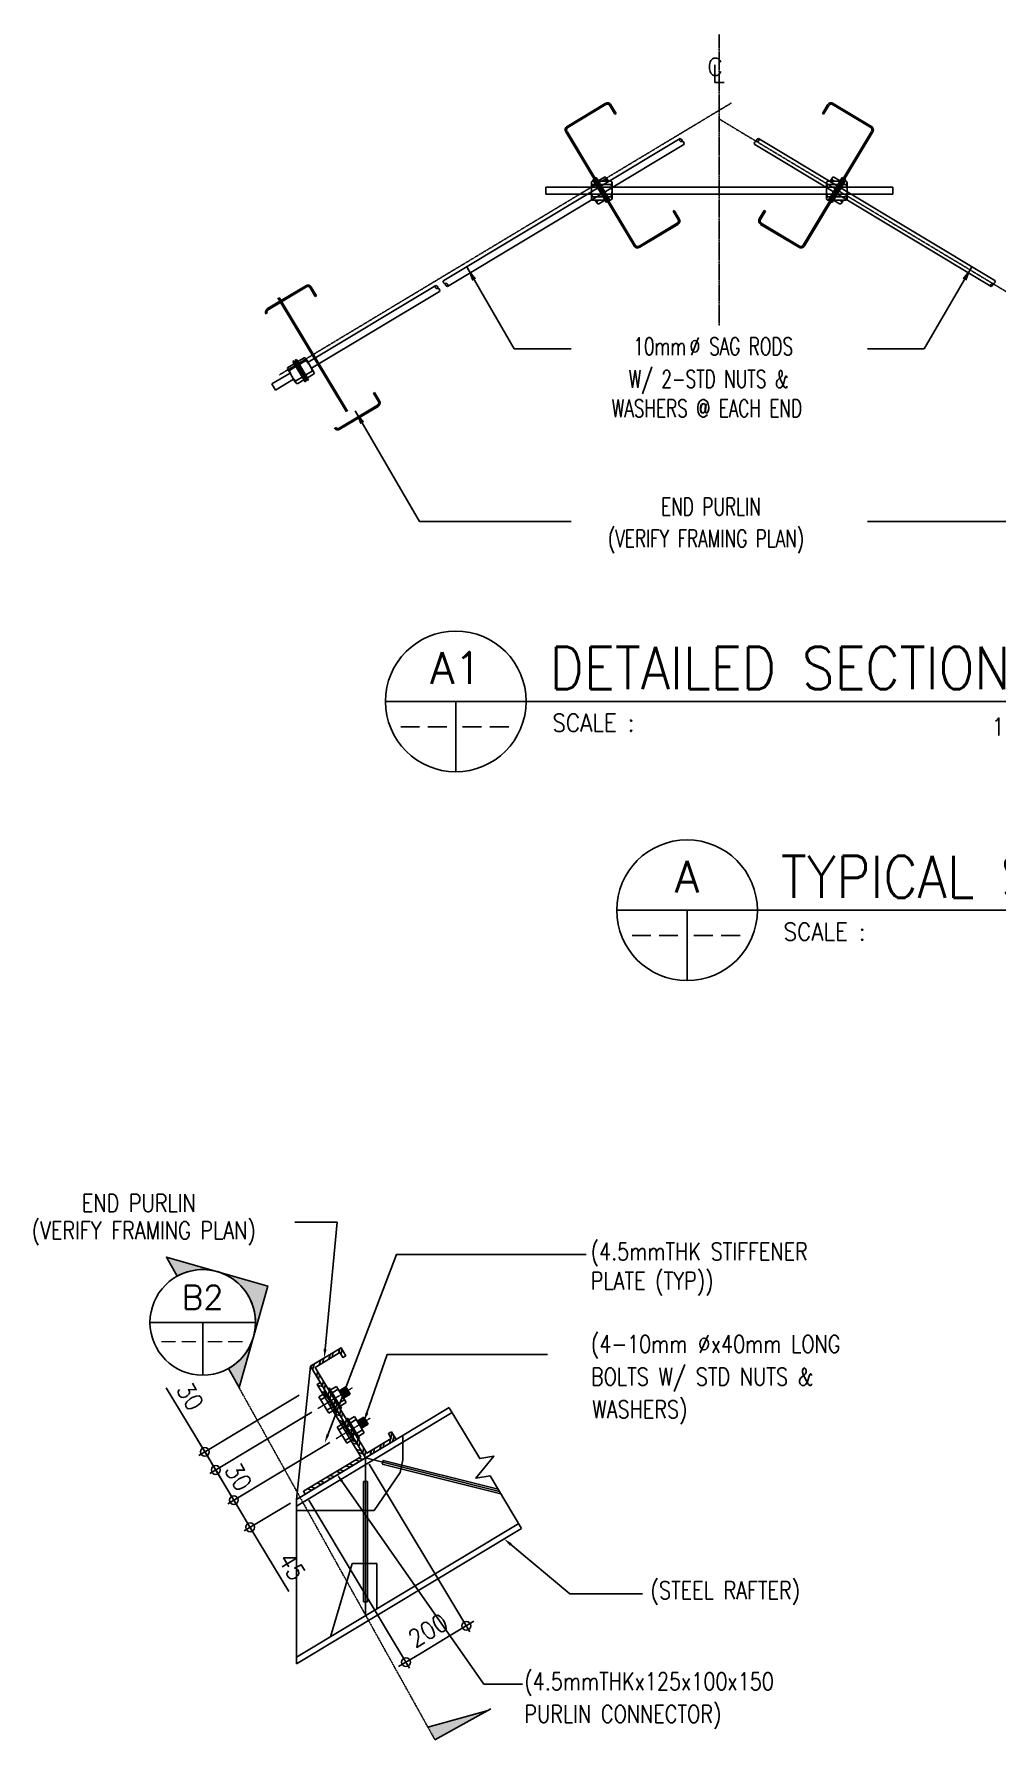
# Model space of a CAD drawing. Header units: millimetres. Extents: x -1 to 5622, y 0 to 9442.
# Drawn here: x -1 to 2737, y 4596 to 9442 of the extents above; entities that cross this region are included whole.
import ezdxf
from ezdxf.enums import TextEntityAlignment as Align

# ---------------------------------------------------------------- set-up
doc = ezdxf.new("R2010")
doc.units = ezdxf.units.MM
for name, pattern in [('CENTER2', [1.125, 0.75, -0.125, 0.125, -0.125]), ('HIDDEN', [0.375, 0.25, -0.125]), ('PHANTOM', [2.5, 1.25, -0.25, 0.25, -0.25, 0.25, -0.25])]:
    doc.linetypes.add(name, pattern=pattern)
for name, color, linetype in [('8G', 8, 'Continuous'), ('HATCH', 1, 'Continuous'), ('S-ANNO-DIMS', 1, 'Continuous'), ('S-ANNO-TEXT', 3, 'Continuous'), ('S-BOLT', 2, 'Continuous'), ('S-CNTR', 8, 'CENTER2'), ('S-MCUT', 1, 'Continuous'), ('S-PLTE', 3, 'Continuous'), ('S-PRLN-PATT', 8, 'Continuous'), ('S-PRLN-SECT', 5, 'Continuous'), ('S-SGRD', 2, 'Continuous'), ('S-TRUS', 5, 'Continuous'), ('TEXT', 3, 'Continuous'), ('TG', 3, 'Continuous'), ('TITLE', 7, 'Continuous')]:
    doc.layers.add(name, color=color, linetype=linetype)
doc.styles.add('2T-10', font='romans.shx', dxfattribs={"width": 0.8, "height": 25})
doc.styles.add('ROMANS', font='romans.shx', dxfattribs={"width": 0.9})
doc.styles.add('SIMPLEX', font='SIMPLEX.SHX', dxfattribs={"width": 0.7})
doc.styles.get("Standard").update_dxf_attribs({"font": 'arial.ttf'})
doc.dimstyles.new('Copy of LD', dxfattribs={"dimtxt": 0.25, "dimasz": 0.4, "dimexe": 0.15, "dimexo": 0, "dimgap": 0.1, "dimtad": 0, "dimdec": 4, "dimzin": 0, "dimdsep": 46, "dimtxsty": 'Standard', "dimblk": 'DOTSMALL', "dimblk1": 'DOT', "dimblk2": 'DOTSMALL', "dimcen": 0.1, "dimclrd": 2, "dimclre": 2, "dimclrt": 2, "dimadec": 0, "dimazin": 0, "dimtfac": 1, "dimtdec": 4, "dimtmove": 2, "dimatfit": 3, "dimldrblk": 'DOTSMALL', "dimfxl": 1, "dimtolj": 1, "dimtzin": 0, "dimarcsym": 0})
doc.dimstyles.new('DIM20', dxfattribs={"dimscale": 20, "dimtxt": 2.5, "dimasz": 2.5, "dimexe": 1, "dimexo": 1, "dimgap": 1, "dimtad": 1, "dimdec": 0, "dimzin": 0, "dimdsep": 46, "dimtxsty": 'ROMANS', "dimblk": 'DIM1', "dimcen": 1, "dimclrd": 8, "dimclre": 8, "dimclrt": 3, "dimadec": 0, "dimazin": 0, "dimtfac": 1, "dimtdec": 0, "dimtofl": 0, "dimtmove": 0, "dimatfit": 3, "dimfxl": 1, "dimtolj": 1, "dimtzin": 0, "dimarcsym": 0})
doc.dimstyles.new('LD', dxfattribs={"dimtxt": 0.25, "dimasz": 0.4, "dimexe": 0.15, "dimexo": 0, "dimgap": 0.1, "dimtad": 0, "dimdec": 4, "dimzin": 0, "dimdsep": 46, "dimtxsty": 'Standard', "dimcen": 0.1, "dimclrd": 2, "dimclre": 2, "dimclrt": 2, "dimadec": 0, "dimazin": 0, "dimtfac": 1, "dimtdec": 4, "dimtmove": 2, "dimatfit": 3, "dimfxl": 1, "dimtolj": 1, "dimtzin": 0, "dimarcsym": 0})

# ---------------------------------------------------------------- blocks, each defined once
blk = doc.blocks.new('S-CIRCUT')
blk.add_lwpolyline([(1.26, 0, 0.784008), (0, 0, -0.771658), (-1.25, 0)], format="xyb")
blk = doc.blocks.new('_Dot')
at = {"color": 0, "linetype": 'ByBlock', "lineweight": -2}
blk.add_line((-0.5, 0), (-1, 0), dxfattribs=at)
at = {"color": 0, "linetype": 'ByBlock', "const_width": 0.5}
blk.add_lwpolyline([(-0.25, 0, 1), (0.25, 0, 1)], format="xyb", close=True, dxfattribs=at)
blk = doc.blocks.new('_DotSmall')
at = {"color": 0, "linetype": 'ByBlock', "const_width": 0.5}
blk.add_lwpolyline([(-0.0625, 0, 1), (0.0625, 0, 1)], format="xyb", close=True, dxfattribs=at)
blk = doc.blocks.new('DIM1')
at = {"color": 0}
blk.add_line((-1, 0), (0.5, 0), dxfattribs=at)
at = {"color": 3}
blk.add_circle((0, 0), 0.25, dxfattribs=at)
blk = doc.blocks.new('*D33')
at = {"layer": 'DEFPOINTS', "color": 0, "transparency": 16777216}
for p in [(806.1, 5537), (857.6, 5451.3), (567.3, 5276.8)]:
    blk.add_point(p, dxfattribs=at)
at = {"layer": 'S-ANNO-DIMS', "color": 8, "lineweight": -2, "transparency": 16777216}
for p, q in [((789, 5526.7), (498.7, 5352.3)), ((490.1, 5405.4), (464.3, 5448.3)), ((840.5, 5441), (550.2, 5266.5)), ((593.1, 5234), (618.8, 5191.1))]:
    blk.add_line(p, q, dxfattribs=at)
at = {"layer": 'S-ANNO-DIMS', "color": 8, "lineweight": -2, "transparency": 16777216, "xscale": 50, "yscale": 50, "zscale": 50}
for p, rotation in [((515.8, 5362.6), 301.0000000001846), ((567.3, 5276.8), 121.0000000001846)]:
    blk.add_blockref('DIM1', p, dxfattribs=dict(at, rotation=rotation))
at = {"layer": 'S-ANNO-DIMS', "color": 3, "transparency": 16777216, "insert": (580.2, 5342.9), "char_height": 50, "attachment_point": 5, "rotation": 301, "style": 'ROMANS'}
blk.add_mtext('\\A1;30', dxfattribs=at)
blk = doc.blocks.new('*D44')
at = {"layer": 'DEFPOINTS', "color": 0, "transparency": 16777216}
for p in [(941.7, 5396.8), (770.3, 5293.8), (1228.4, 4919.7)]:
    blk.add_point(p, dxfattribs=at)
at = {"layer": 'S-ANNO-DIMS', "color": 8, "lineweight": -2, "transparency": 16777216}
for p, q in [((952, 5379.6), (1238.7, 4902.5)), ((780.6, 5276.6), (1067.2, 4799.5)), ((1099.8, 4842.4), (1185.5, 4893.9))]:
    blk.add_line(p, q, dxfattribs=at)
at = {"layer": 'S-ANNO-DIMS', "color": 8, "lineweight": -2, "transparency": 16777216, "xscale": 50, "yscale": 50, "zscale": 50}
for p, rotation in [((1228.4, 4919.7), 30.99999999892233), ((1056.9, 4816.7), 210.9999999989224)]:
    blk.add_blockref('DIM1', p, dxfattribs=dict(at, rotation=rotation))
at = {"layer": 'S-ANNO-DIMS', "color": 3, "transparency": 16777216, "insert": (1119.5, 4906.7), "char_height": 50, "attachment_point": 5, "rotation": 31, "style": 'ROMANS'}
blk.add_mtext('\\A1;200', dxfattribs=at)
blk = doc.blocks.new('S-STLCUT')
at = {"layer": 'S-MCUT'}
blk.add_lwpolyline([(0, 1), (0, 0.578), (0.095, 0.542), (-0.095, 0.472), (0, 0.436), (0, 0)], dxfattribs=at)
blk = doc.blocks.new('*D45')
at = {"layer": 'DEFPOINTS', "color": 0, "transparency": 16777216}
for p in [(770.1, 5585.3), (806.1, 5537), (484.9, 5414)]:
    blk.add_point(p, dxfattribs=at)
at = {"layer": 'S-ANNO-DIMS', "color": 8, "lineweight": -2, "transparency": 16777216}
for p, q in [((459.2, 5456.9), (375.3, 5596.4)), ((752.9, 5575), (467.8, 5403.7)), ((789, 5526.7), (498.7, 5352.3)), ((541.6, 5319.7), (567.3, 5276.8))]:
    blk.add_line(p, q, dxfattribs=at)
at = {"layer": 'S-ANNO-DIMS', "color": 8, "lineweight": -2, "transparency": 16777216, "xscale": 50, "yscale": 50, "zscale": 50}
for p, rotation in [((484.9, 5414), 301.0000000001846), ((515.8, 5362.6), 121.0000000001846)]:
    blk.add_blockref('DIM1', p, dxfattribs=dict(at, rotation=rotation))
at = {"layer": 'S-ANNO-DIMS', "color": 3, "transparency": 16777216, "insert": (442.9, 5571.3), "char_height": 50, "attachment_point": 5, "rotation": 301, "style": 'ROMANS'}
blk.add_mtext('\\A1;30', dxfattribs=at)
blk = doc.blocks.new('*D46')
at = {"layer": 'DEFPOINTS', "color": 0, "transparency": 16777216}
for p in [(857.6, 5451.3), (567.3, 5276.8), (745.1, 5278.7)]:
    blk.add_point(p, dxfattribs=at)
at = {"layer": 'S-ANNO-DIMS', "color": 8, "lineweight": -2, "transparency": 16777216}
for p, q in [((840.5, 5441), (550.2, 5266.5)), ((541.6, 5319.7), (515.8, 5362.6)), ((728, 5268.4), (596.6, 5189.4)), ((639.4, 5156.8), (723.3, 5017.2))]:
    blk.add_line(p, q, dxfattribs=at)
at = {"layer": 'S-ANNO-DIMS', "color": 8, "lineweight": -2, "transparency": 16777216, "xscale": 50, "yscale": 50, "zscale": 50}
for p, rotation in [((567.3, 5276.8), 301.0000000001846), ((613.7, 5199.7), 121.0000000001846)]:
    blk.add_blockref('DIM1', p, dxfattribs=dict(at, rotation=rotation))
at = {"layer": 'S-ANNO-DIMS', "color": 3, "transparency": 16777216, "insert": (732.8, 5088.8), "char_height": 50, "attachment_point": 5, "rotation": 301, "style": 'ROMANS'}
blk.add_mtext('\\A1;45', dxfattribs=at)
blk = doc.blocks.new('CIR')
at = {"layer": 'TITLE', "color": 2}
for p, q in [((0, 0), (20, 0)), ((10, 0), (10, -10))]:
    blk.add_line(p, q, dxfattribs=at)
blk.add_circle((10, 0), 10, dxfattribs=at)
at = {"layer": 'TITLE', "color": 5, "style": 'ROMANS'}
blk.add_attdef('A', text='', height=4.5, dxfattribs=at).set_placement((10, 4.75), align=Align.MIDDLE)
at = {"layer": 'TITLE', "color": 2, "style": 'ROMANS'}
for width, p, p2 in [(1.138397, (1.58, -4.68), (9.3, -4.68)), (1.147089, (10.36, -4.68), (18.14, -4.68))]:
    blk.add_attdef('S-1', text='', height=2.5, dxfattribs=dict(at, width=width)).set_placement(p, p2, align=Align.FIT)

msp = doc.modelspace()

# ---------------------------------------------------------------- hatches: boundary and pattern name
at = {"layer": 'S-PRLN-PATT'}
h = msp.add_hatch(dxfattribs=at)
h.set_pattern_fill('ANSI32', color=256, scale=60, angle=31, style=0)
h.set_pattern_definition([(76, (110941.088, 45309.635), (-21.831654, 5.4432427), []), (76, (110950.18, 45315.098), (-21.831654, 5.4432427), [])])
h.paths.add_polyline_path([(1015.4, 5471.4), (1028.8, 5449.1), (941.7, 5396.8), (785.1, 5657.4), (872.2, 5709.7), (885.6, 5687.4), (877, 5682.3), (868.8, 5696), (798.8, 5653.9), (945.1, 5410.5), (1015.1, 5452.5), (1006.8, 5466.2)])
h = msp.add_hatch(dxfattribs=at)
h.set_pattern_fill('ANSI32', color=256, scale=60, angle=90, style=0)
h.set_pattern_definition([(166, (735.114, 5272.66), (-5.4432, -21.8317), []), (166, (729.652, 5281.751), (-5.4432, -21.8317), [])])
h.paths.add_polyline_path([(812.9, 5611.1), (804.4, 5605.9), (928, 5400.2), (765.1, 5302.3), (770.3, 5293.8), (941.7, 5396.8)])
at = {"layer": 'TITLE'}
h = msp.add_hatch(color=2, dxfattribs=at)
h.paths.add_polyline_path([(664.2, 5885.2), (519.9, 5926.3, -0.414214), (623.1, 5740.9)])
h.paths.add_polyline_path([(519.9, 5926.3), (375.7, 5967.4), (405.9, 5913.1, -0.198912)])
h.paths.add_polyline_path([(623.1, 5740.9, -0.198912), (551.8, 5651), (582, 5596.7)])

# ---------------------------------------------------------------- linework, layer by layer
at = {"layer": '8G', "extrusion": (0, 0, -1)}
for points in [[(-1230.6, 8779.3), (-1364.8, 8548.5)], [(-834.5, 5462.5), (-1029.7, 5975), (-1569.6, 5975)], [(-945.9, 5524.6), (-1003.4, 5691), (-1459.5, 5691)]]:
    msp.add_lwpolyline(points, dxfattribs=at)
at = {"layer": '8G'}
for points in [[(2664.8, 8779.3), (2530.6, 8548.5)], [(826.8, 5705.9), (861.1, 6066.5), (741.2, 6066.5)], [(874.5, 5330.6), (1278.3, 4753.8), (1388.5, 4753.8)], [(1354.9, 5150.9), (1523.1, 5010.7), (1729.7, 5010.7)]]:
    msp.add_lwpolyline(points, dxfattribs=at)
at = {"layer": '8G', "extrusion": (0, 0, -1)}
for points in [[(-1256.4, 8748), (-1230.6, 8779.3), (-1244.9, 8741.3)], [(-938.2, 8341.1), (-912.3, 8372.3), (-926.7, 8334.4)], [(-942, 5526), (-937.3, 5501.1), (-949.8, 5523.2)], [(-830.6, 5464), (-825.6, 5439.2), (-838.4, 5461.1)]]:
    msp.add_solid(points, dxfattribs=at)
at = {"layer": '8G'}
for points in [[(2639.3, 8748.7), (2665.2, 8780), (2650.9, 8742)], [(831, 5705.5), (824.5, 5681), (822.7, 5706.3)], [(871, 5328.2), (860.1, 5351), (877.9, 5332.9)], [(1352.3, 5147.7), (1335.7, 5166.9), (1357.6, 5154.1)]]:
    msp.add_solid(points, dxfattribs=at)
at = {"layer": 'HATCH', "color": 8}
for centre in [(1521.1, 9170.4), (669.1, 8652.4)]:
    msp.add_ellipse(centre, major_axis=(-6.35, 4.7), ratio=0.982892, start_param=-0.399006, end_param=1.183998, dxfattribs=at)
at = {"layer": 'HATCH', "color": 8, "extrusion": (0, 0, -1)}
msp.add_ellipse((2374.3, 9170.4), major_axis=(6.35, 4.7), ratio=0.982892, start_param=-0.399006, end_param=1.183998, dxfattribs=at)
at = {"layer": 'S-BOLT', "color": 8, "linetype": 'CENTER2', "ltscale": 0.05}
for p, q in [((903.8, 5595.7), (806.1, 5537)), ((955.3, 5510), (857.6, 5451.3))]:
    msp.add_line(p, q, dxfattribs=at)
at = {"layer": 'S-BOLT', "color": 1}
for p, q in [((826.6, 5580.6), (809.4, 5570.3)), ((823.1, 5586.3), (826.6, 5588.4)), ((823.1, 5586.3), (857.7, 5528.8)), ((826.6, 5588.4), (861.1, 5530.9)), ((838.6, 5595.6), (835.1, 5593.5)), ((835.1, 5593.5), (869.7, 5536)), ((838.6, 5595.6), (873.1, 5538.1)), ((842, 5589.9), (859.1, 5600.2)), ((864.1, 5592), (846.9, 5581.7)), ((859.1, 5600.2), (886.8, 5554.1)), ((866.8, 5587.4), (885.6, 5598.8)), ((879.2, 5566.9), (898, 5578.2)), ((885.6, 5598.8), (898, 5578.2)), ((809.4, 5570.3), (837.1, 5524.3)), ((814.3, 5562.1), (831.5, 5572.4)), ((832.2, 5532.4), (849.3, 5542.7)), ((854.2, 5534.6), (837.1, 5524.3)), ((857.7, 5528.8), (861.1, 5530.9)), ((881.9, 5562.3), (864.7, 5552)), ((869.7, 5543.8), (886.8, 5554.1)), ((873.1, 5538.1), (869.7, 5536)), ((878.1, 5494.9), (860.9, 5484.6)), ((860.9, 5484.6), (888.6, 5438.5)), ((865.8, 5476.4), (883, 5486.7)), ((874.6, 5500.6), (878.1, 5502.7)), ((874.6, 5500.6), (909.2, 5443.1)), ((878.1, 5502.7), (912.6, 5445.2)), ((890.1, 5509.9), (886.6, 5507.8)), ((886.6, 5507.8), (921.2, 5450.3)), ((890.1, 5509.9), (924.6, 5452.4)), ((893.5, 5504.2), (910.6, 5514.5)), ((915.6, 5506.3), (898.4, 5496)), ((910.6, 5514.5), (938.3, 5468.4)), ((918.3, 5501.7), (937.2, 5513.1)), ((930.7, 5481.2), (949.5, 5492.5)), ((937.2, 5513.1), (949.5, 5492.5)), ((883.7, 5446.7), (900.8, 5457)), ((905.7, 5448.8), (888.6, 5438.5)), ((909.2, 5443.1), (912.6, 5445.2)), ((933.4, 5476.6), (916.3, 5466.3)), ((921.2, 5458.1), (938.3, 5468.4)), ((924.6, 5452.4), (921.2, 5450.3)), ((941.7, 5396.8), (1322.8, 5301.3)), ((941.7, 5396.8), (941.7, 4948.8))]:
    msp.add_line(p, q, dxfattribs=at)
at = {"layer": 'S-BOLT', "color": 1, "linetype": 'HIDDEN', "ltscale": 0.01}
for p, q in [((837.6, 5569.9), (846.2, 5575.1)), ((850, 5549.4), (858.6, 5554.5)), ((889.2, 5484.2), (897.7, 5489.4)), ((901.5, 5463.6), (910.1, 5468.8))]:
    msp.add_line(p, q, dxfattribs=at)
at = {"layer": 'S-BOLT', "color": 8}
for p, q in [((870, 5589.4), (880.4, 5567.6)), ((873.9, 5591.7), (884.2, 5569.9)), ((877.6, 5593.9), (888, 5572.2)), ((881.3, 5596.2), (891.7, 5574.4)), ((885.1, 5598.4), (895.5, 5576.7)), ((921.5, 5503.6), (931.9, 5481.9)), ((925.4, 5506), (935.7, 5484.2)), ((929.1, 5508.2), (939.5, 5486.5)), ((932.8, 5510.5), (943.2, 5488.7)), ((936.6, 5512.7), (947, 5490.9))]:
    msp.add_line(p, q, dxfattribs=at)
at = {"layer": 'S-CNTR', "ltscale": 0.5}
msp.add_line((1947.7, 8613.7), (1947.7, 9442.5), dxfattribs=at)
at = {"layer": 'S-MCUT'}
for points in [[(1836.2, 9145.8, 0.780969), (1841.4, 9137.2, -0.771658), (1846.6, 9128.6)], [(2059.1, 9145.8, -0.780969), (2053.9, 9137.2, 0.771658), (2048.8, 9128.6)]]:
    msp.add_lwpolyline(points, format="xyb", dxfattribs=at)
for centre, radius, start, end in [((1834.8, 9138.8), 7.12, 347.4328, 78.1312), ((1834.8, 9138.8), 7.12, 347.4328, 78.1312), ((2060.6, 9138.8), 7.12, 101.8688, 192.5672), ((2060.6, 9138.8), 7.12, 101.8688, 192.5672), ((1140.1, 8721.2), 7.08, 347.2712, 78.3065), ((1177.2, 8732.3), 7.74, 170.7826, 251.2174), ((2718.1, 8732.3), 7.74, 288.7826, 9.2174)]:
    msp.add_arc(centre, radius, start, end, dxfattribs=at)
at = {"layer": 'S-PLTE', "color": 4}
msp.add_lwpolyline([(941.7, 5396.8), (770.3, 5293.8), (765.1, 5302.3), (928, 5400.2), (804.4, 5605.9), (812.9, 5611.1)], dxfattribs=at)
at = {"layer": 'S-PRLN-SECT', "color": 4}
for p, q in [((1623.6, 9245.6), (1515.1, 9180.4)), ((1517, 9177.2), (1625.5, 9242.4)), ((1636.3, 9239.7), (1650.9, 9215.3)), ((1654.1, 9217.3), (1639.5, 9241.6)), ((1650.9, 9215.3), (1654.1, 9217.3)), ((2241.2, 9217.3), (2255.8, 9241.6)), ((2244.5, 9215.3), (2241.2, 9217.3)), ((2259.1, 9239.7), (2244.5, 9215.3)), ((2378.4, 9177.2), (2269.9, 9242.4)), ((2271.8, 9245.6), (2380.3, 9180.4)), ((1511.1, 9164.5), (1705.6, 8840.6)), ((1708.8, 8842.6), (1514.9, 9165.5)), ((2186.5, 8842.6), (2380.5, 9165.5)), ((2384.2, 9164.5), (2189.8, 8840.6)), ((1816.5, 8939.7), (1819.7, 8941.6)), ((1830.7, 8916), (1816.5, 8939.7)), ((1819.7, 8941.6), (1833.9, 8917.9)), ((2075.7, 8941.6), (2061.4, 8917.9)), ((2064.6, 8916), (2078.9, 8939.7)), ((2078.9, 8939.7), (2075.7, 8941.6)), ((1719.5, 8840), (1828, 8905.2)), ((1830, 8902), (1721.5, 8836.8)), ((2065.4, 8902), (2173.9, 8836.8)), ((2175.8, 8840), (2067.3, 8905.2)), ((771.6, 8727.5), (663.1, 8662.4)), ((665.1, 8659.1), (773.5, 8724.3)), ((692.7, 8692.8), (887.2, 8369)), ((890.4, 8370.9), (696.4, 8693.9)), ((784.4, 8721.6), (799, 8697.3)), ((802.2, 8699.2), (787.6, 8723.5)), ((799, 8697.3), (802.2, 8699.2)), ((867.1, 8322.9), (975.6, 8388)), ((964.1, 8422.5), (967.3, 8424.5)), ((978.3, 8398.8), (964.1, 8422.5)), ((967.3, 8424.5), (981.5, 8400.8)), ((977.6, 8384.8), (869.1, 8319.6))]:
    msp.add_line(p, q, dxfattribs=at)
at = {"layer": 'S-PRLN-SECT'}
for p, q in [((1610.7, 8998.6), (1613.9, 9000.7)), ((1613.9, 9000.6), (1610.7, 8998.7)), ((2284.6, 8998.6), (2281.5, 9000.7)), ((2281.5, 9000.6), (2284.7, 8998.7))]:
    msp.add_line(p, q, dxfattribs=at)
msp.add_lwpolyline([(1015.4, 5471.4), (1028.8, 5449.1), (941.7, 5396.8), (785.1, 5657.4), (872.2, 5709.7), (885.6, 5687.4), (877, 5682.3), (868.8, 5696), (798.8, 5653.9), (945.1, 5410.5), (1015.1, 5452.5), (1006.8, 5466.2)], close=True, dxfattribs=at)
at = {"layer": 'S-PRLN-SECT', "color": 4}
for centre, major_axis, ratio, start_param, end_param in [((1629.6, 9235.6), (-11.3, 2.8), 0.999989, 3.926491, 5.498489), ((1629.6, 9235.6), (-7.65, 1.91), 0.999982, 3.927062, 5.49784), ((1521.1, 9170.4), (-9.35, 6.92), 0.995022, -0.395207, 1.180333), ((2071.4, 8912), (11.3, 2.8), 0.999995, 2.355979, 3.926781), ((2071.4, 8912), (-1.91, 7.65), 0.999987, 0.78548, 2.356263), ((2179.9, 8846.8), (-2.8, 11.3), 0.999993, 2.356362, 3.927165), ((2179.9, 8846.8), (-1.91, 7.65), 0.999992, 2.356338, 3.927142), ((777.6, 8717.6), (-11.3, 2.8), 0.999989, 3.926491, 5.498489), ((777.6, 8717.6), (-7.65, 1.91), 0.999982, 3.927062, 5.49784), ((669.1, 8652.4), (-9.35, 6.92), 0.995022, -0.395207, 1.180333)]:
    msp.add_ellipse(centre, major_axis=major_axis, ratio=ratio, start_param=start_param, end_param=end_param, dxfattribs=at)
at = {"layer": 'S-PRLN-SECT', "color": 4, "extrusion": (0, 0, -1)}
for centre, major_axis, ratio, start_param, end_param in [((2265.8, 9235.6), (11.3, 2.8), 0.999989, 3.926491, 5.498489), ((2265.8, 9235.6), (7.65, 1.91), 0.999982, 3.927062, 5.49784), ((2374.3, 9170.4), (9.35, 6.92), 0.995022, -0.395207, 1.180333), ((1824, 8912), (1.91, 7.65), 0.999987, 0.78548, 2.356263), ((1824, 8912), (-11.3, 2.8), 0.999995, 2.355979, 3.926781), ((1715.5, 8846.8), (2.8, 11.3), 0.999993, 2.356362, 3.927165), ((1715.5, 8846.8), (1.91, 7.65), 0.999992, 2.356338, 3.927142), ((971.6, 8394.8), (1.91, 7.65), 0.999987, 0.78548, 2.356263), ((971.6, 8394.8), (-11.3, 2.8), 0.999995, 2.355979, 3.926781), ((863.1, 8329.6), (2.8, 11.3), 0.999993, 2.356362, 3.927165), ((863.1, 8329.6), (1.91, 7.65), 0.999992, 2.356338, 3.927142)]:
    msp.add_ellipse(centre, major_axis=major_axis, ratio=ratio, start_param=start_param, end_param=end_param, dxfattribs=at)
at = {"layer": 'S-SGRD', "color": 8, "linetype": 'CENTER2', "ltscale": 0.05}
for p, q in [((697.4, 8474.7), (1981.7, 9246.5)), ((3232, 8429.4), (1947.7, 9201.1))]:
    msp.add_line(p, q, dxfattribs=at)
at = {"layer": 'S-SGRD'}
for p, q in [((1836.2, 9145.8), (1164.4, 8742.1)), ((1846.6, 9128.6), (1174.7, 8725)), ((2048.8, 9128.6), (2720.6, 8725)), ((2059.1, 9145.8), (2730.9, 8742.1)), ((1584.1, 9019.6), (1584.1, 9014.8)), ((1590.6, 9024.4), (1587.1, 9024.4)), ((1587.9, 9028.8), (1591.3, 9030.9)), ((1587.9, 9028.8), (1626.6, 8964.4)), ((1591.3, 9030.9), (1630, 8966.5)), ((1598, 9034.9), (1594.6, 9032.8)), ((1596.6, 9029.4), (1631.2, 8971.9)), ((1598, 9034.9), (1636.7, 8970.5)), ((1603.5, 9025.7), (1621.5, 9036.5)), ((1604.3, 9024.4), (1639.8, 9024.4)), ((1626.4, 9028.3), (1619.8, 9024.4)), ((1626.5, 9034), (1629, 9029.9)), ((1629, 9029.9), (1632.3, 9024.4)), ((1642.8, 9019.6), (1642.8, 9014.8)), ((2252.6, 9019.6), (2252.6, 9014.8)), ((2291.1, 9024.4), (2255.6, 9024.4)), ((2297.4, 9034.9), (2258.7, 8970.5)), ((2266.4, 9029.9), (2263.1, 9024.4)), ((2298.7, 9029.4), (2264.2, 8971.9)), ((2304, 9030.9), (2265.3, 8966.5)), ((2268.8, 9034), (2266.4, 9029.9)), ((2307.5, 9028.8), (2268.8, 8964.4)), ((2269, 9028.3), (2275.6, 9024.4)), ((2291.9, 9025.7), (2273.9, 9036.5)), ((2297.4, 9034.9), (2300.8, 9032.8)), ((2307.5, 9028.8), (2304, 9030.9)), ((2304.8, 9024.4), (2308.3, 9024.4)), ((2311.3, 9019.6), (2311.3, 9014.8)), ((1584.1, 9008), (1454.1, 9008)), ((1454.1, 9008), (1454.1, 8988)), ((2376.3, 8988), (1454.1, 8988)), ((1541.4, 9008), (2441.3, 9008)), ((1584.1, 9009.6), (1581.4, 9008)), ((1584.1, 9014.8), (1584.1, 8980.2)), ((1584.1, 8980.2), (1584.1, 8975.3)), ((1587.1, 9014.8), (1596.3, 9014.8)), ((1587.1, 8980.2), (1617.1, 8980.2)), ((1622.9, 8970.7), (1587.5, 8970.7)), ((1594.9, 8970.7), (1597.5, 8966.2)), ((1600.1, 8967.8), (1604.9, 8970.7)), ((1623, 8970.4), (1605.4, 8959.8)), ((1639.8, 9014.8), (1610, 9014.8)), ((1639.8, 8980.2), (1630.8, 8980.2)), ((1636.7, 8970.5), (1633.2, 8968.4)), ((1636.6, 8970.7), (1639.3, 8970.7)), ((1642.8, 9014.8), (1642.8, 8980.2)), ((1642.8, 8986.6), (1645.1, 8988)), ((1642.8, 8980.2), (1642.8, 8975.3)), ((2252.6, 8986.6), (2250.3, 8988)), ((2252.6, 9014.8), (2252.6, 8980.2)), ((2252.6, 8980.2), (2252.6, 8975.3)), ((2255.6, 9014.8), (2285.3, 9014.8)), ((2255.6, 8980.2), (2264.5, 8980.2)), ((2258.8, 8970.7), (2256.1, 8970.7)), ((2258.7, 8970.5), (2262.1, 8968.4)), ((2272.4, 8970.4), (2290, 8959.8)), ((2272.5, 8970.7), (2307.9, 8970.7)), ((2308.3, 8980.2), (2278.2, 8980.2)), ((2295.3, 8967.8), (2290.4, 8970.7)), ((2300.5, 8970.7), (2297.8, 8966.2)), ((2308.3, 9014.8), (2299, 9014.8)), ((2311.3, 9014.8), (2311.3, 8980.2)), ((2311.3, 9009.6), (2314, 9008)), ((2311.3, 8988), (2441.3, 8988)), ((2311.3, 8980.2), (2311.3, 8975.3)), ((2441.3, 9008), (2441.3, 8988)), ((1597.5, 8966.2), (1600.1, 8962)), ((1626.6, 8964.4), (1630, 8966.5)), ((2268.8, 8964.4), (2265.3, 8966.5)), ((2297.8, 8966.2), (2295.3, 8962)), ((778.2, 8510), (1141.5, 8728.1)), ((788.5, 8492.9), (1151.8, 8710.9)), ((720.7, 8489.6), (723.2, 8485.5)), ((738.9, 8506.1), (720.9, 8495.3)), ((723.2, 8485.5), (741, 8455.8)), ((725.8, 8487.1), (743.8, 8497.9)), ((735.4, 8511.8), (738.8, 8513.9)), ((735.4, 8511.8), (770, 8454.3)), ((738.8, 8513.9), (773.4, 8456.4)), ((745.5, 8517.9), (742.1, 8515.8)), ((742.1, 8515.8), (776.6, 8458.3)), ((745.5, 8517.9), (780, 8460.4)), ((748.9, 8512.1), (766.9, 8522.9)), ((771.8, 8514.8), (753.8, 8504)), ((789.7, 8485.1), (771.7, 8474.3)), ((772, 8520.4), (774.4, 8516.3)), ((774.4, 8516.3), (792.3, 8486.6)), ((792.3, 8486.6), (794.8, 8482.4)), ((727, 8479.3), (675.5, 8448.4)), ((685.8, 8431.2), (675.5, 8448.4)), ((737.3, 8462.1), (685.8, 8431.2)), ((741, 8455.8), (743.6, 8451.6)), ((743.6, 8457.4), (761.6, 8468.2)), ((766.5, 8460), (748.9, 8449.5)), ((770, 8454.3), (773.4, 8456.4)), ((776.6, 8466.1), (794.2, 8476.7)), ((780, 8460.4), (776.6, 8458.3))]:
    msp.add_line(p, q, dxfattribs=at)
for centre, radius, start, end in [((1589.3, 9019.6), 5.29, 115.6261, 244.3739), ((1622, 9031.3), 5.29, 326.6261, 95.3739), ((1593.6, 8988.4), 51.7, 44.0544, 50.5765), ((1637.5, 9019.6), 5.29, 295.6261, 64.3739), ((2257.9, 9019.6), 5.29, 115.6261, 244.3739), ((2301.8, 8988.4), 51.7, 129.4235, 135.9456), ((2273.4, 9031.3), 5.29, 84.6261, 213.3739), ((2306, 9019.6), 5.29, 295.6261, 64.3739), ((1589.2, 8975.5), 5.14, 114.5233, 250.9592), ((1635.8, 8997.5), 51.7, 160.4235, 199.5765), ((1632.9, 9007.7), 51.7, 225.7513, 230.5765), ((1604.3, 8964.8), 5.14, 145.5233, 281.9592), ((1637.6, 8975.5), 5.14, 289.0408, 65.4767), ((1591.1, 8997.5), 51.7, 340.4235, 19.5765), ((2304.3, 8997.5), 51.7, 160.4235, 199.5765), ((2257.7, 8975.5), 5.14, 114.5233, 250.9592), ((2291, 8964.8), 5.14, 258.0408, 34.4767), ((2262.4, 9007.7), 51.7, 309.4235, 314.2487), ((2306.2, 8975.5), 5.14, 289.0408, 65.4767), ((2259.6, 8997.5), 51.7, 340.4235, 19.5765), ((725.3, 8492.3), 5.29, 146.6261, 275.3739), ((776.4, 8497.3), 51.7, 191.4235, 230.5765), ((767.4, 8517.7), 5.29, 326.6261, 95.3739), ((739, 8474.8), 51.7, 11.4235, 50.5765), ((790.3, 8480), 5.14, 320.0408, 96.4767), ((747.8, 8454.5), 5.14, 145.5233, 281.9592)]:
    msp.add_arc(centre, radius, start, end, dxfattribs=at)
at = {"layer": 'S-TRUS', "color": 3}
for p, q in [((745.1, 5278.7), (785.1, 5657.4)), ((745.1, 5278.7), (1179.5, 5539.7)), ((1047.4, 5460.3), (1047.4, 5391.6)), ((989.1, 5379.2), (991.8, 5389.9)), ((991.8, 5389.9), (1318.7, 5308.1)), ((1047.4, 5391.6), (1040.5, 5355.2)), ((1040.5, 5355.2), (966.7, 5247.9)), ((1326.8, 5294.6), (989.1, 5379.2)), ((745.1, 5278.7), (745.1, 4812)), ((966.7, 5247.9), (745.1, 5247.9)), ((745.1, 4812), (1385.6, 5196.8)), ((903.6, 5096.7), (841.7, 4888.7)), ((903.6, 5096.7), (973.9, 5096.7)), ((973.9, 5096.7), (973.9, 4968.1))]:
    msp.add_line(p, q, dxfattribs=at)
at = {"layer": 'S-TRUS', "color": 2}
for p, q in [((745.1, 5260), (1187.8, 5526)), ((745.1, 4830.7), (1377.3, 5210.5))]:
    msp.add_line(p, q, dxfattribs=at)
at = {"layer": 'S-TRUS', "color": 3}
msp.add_lwpolyline([(936.1, 5329.7), (947.2, 5329.7), (947.2, 4988.4), (936.1, 4988.4)], close=True, dxfattribs=at)
at = {"layer": 'TITLE', "color": 2}
for p, q in [((998.5, 7546.5), (3015.4, 7546.5)), ((1656.1, 6953), (4141.6, 6953)), ((375.7, 5967.4), (664.2, 5885.2)), ((582, 5596.7), (664.2, 5885.2)), ((1286.7, 4677.8), (1119.2, 4631.8)), ((1139.3, 4595.7), (1298.3, 4684.3))]:
    msp.add_line(p, q, dxfattribs=at)
at = {"layer": 'TITLE', "color": 5, "linetype": 'PHANTOM'}
msp.add_line((551.8, 5651), (1139.3, 4595.7), dxfattribs=at)
at = {"layer": 'TITLE', "color": 2}
msp.add_lwpolyline([(551.8, 5651), (582, 5596.7), (664.2, 5885.2), (375.7, 5967.4), (405.9, 5913.1, -1)], format="xyb", close=True, dxfattribs=at)
msp.add_solid([(1119.2, 4631.8), (1139.3, 4595.7), (1119.2, 4631.8), (1298.3, 4684.3)], dxfattribs=at)

# ---------------------------------------------------------------- block references
at = {"xscale": 400.0000000000043, "yscale": 400.0000000000043, "zscale": 400.0000000000043, "rotation": 30.99999999999896}
msp.add_blockref('S-STLCUT', (1385.6, 5196.8), dxfattribs=at)
at = {"layer": 'S-MCUT'}
for p, xscale, yscale, zscale, rotation in [((1146.7, 8719.5), 7.947715058978016, 7.947715058978016, 7.947715058978016, 120.9999999692018), ((1169.6, 8733.6), 7.947715058978016, 7.947715058978016, 7.947715058978016, 120.9999999692018), ((2725.8, 8733.6), -7.947715058978015, 7.947715060436166, 7.947715059916152, 239.0000000307981)]:
    msp.add_blockref('S-CIRCUT', p, dxfattribs=dict(at, xscale=xscale, yscale=yscale, zscale=zscale, rotation=rotation))
at = {"layer": 'TITLE', "color": 2}
ref = msp.add_blockref('CIR', (998.5, 7546.5), dxfattribs=dict(at, xscale=20, yscale=20, zscale=20))
ref.add_attrib('A', 'A1', dxfattribs={"color": 5, "height": 90, "style": 'ROMANS'}).set_placement((1198.5, 7641.6), align=Align.MIDDLE)
ref.add_attrib('S-1', '--', dxfattribs={"color": 2, "height": 50, "style": 'ROMANS', "width": 1.351846}).set_placement((1030.1, 7452.9), (1184.6, 7452.9), align=Align.FIT)
ref.add_attrib('S-1', '--', dxfattribs={"color": 2, "height": 50, "style": 'ROMANS', "width": 1.362168}).set_placement((1205.7, 7452.9), (1361.4, 7452.9), align=Align.FIT)
ref = msp.add_blockref('CIR', (1656.1, 6953), dxfattribs=dict(at, xscale=20, yscale=20, zscale=20))
ref.add_attrib('A', 'A', dxfattribs={"color": 5, "height": 90, "style": 'ROMANS'}).set_placement((1856.1, 7048.1), align=Align.MIDDLE)
ref.add_attrib('S-1', '--', dxfattribs={"color": 2, "height": 50, "style": 'ROMANS', "width": 1.351846}).set_placement((1687.7, 6859.4), (1842.1, 6859.4), align=Align.FIT)
ref.add_attrib('S-1', '--', dxfattribs={"color": 2, "height": 50, "style": 'ROMANS', "width": 1.362168}).set_placement((1863.3, 6859.4), (2019, 6859.4), align=Align.FIT)
ref = msp.add_blockref('CIR', (328.8, 5782), dxfattribs=dict(at, xscale=15.00000000000136, yscale=15.00000000000136, zscale=15.00000000000136))
ref.add_attrib('A', 'B2', dxfattribs={"color": 5, "height": 67.5, "style": 'ROMANS'}).set_placement((478.8, 5853.3), align=Align.MIDDLE)
ref.add_attrib('S-1', '--', dxfattribs={"color": 2, "height": 37.5, "style": 'ROMANS', "width": 1.351846}).set_placement((352.5, 5711.9), (468.4, 5711.9), align=Align.FIT)
ref.add_attrib('S-1', '--', dxfattribs={"color": 2, "height": 37.5, "style": 'ROMANS', "width": 1.362168}).set_placement((484.2, 5711.9), (601, 5711.9), align=Align.FIT)

# ---------------------------------------------------------------- texts
at = {"layer": 'S-ANNO-TEXT', "insert": (1582.1, 5975), "char_height": 50, "attachment_point": 4, "style": '2T-10'}
msp.add_mtext('\\P(4.5mmTHK STIFFENER\\PPLATE (TYP))', dxfattribs=at)
at = {"layer": 'TEXT', "color": 4, "style": 'ROMANS'}
for s, p in [('C', (1913.3, 9324.6)), ('L', (1926.9, 9305.2))]:
    msp.add_text(s, height=50, dxfattribs=at).set_placement(p)
at = {"layer": 'TG', "color": 3, "style": 'SIMPLEX', "width": 0.7}
for s, p in [('10mm', (1703.5, 8530.4)), ('∅', (1863.5, 8530.4)), (' SAG RODS', (1895.2, 8530.4)), ('W/ 2-STD NUTS &', (1690.2, 8437.5)), ('WASHERS @ EACH END', (1641.9, 8354.2)), ('END PURLIN', (1782.6, 8074.8)), ('(VERIFY FRAMING PLAN)', (1631.3, 7984.4))]:
    msp.add_text(s, height=50, dxfattribs=at).set_placement(p)
at = {"layer": 'TG', "style": '2T-10', "width": 0.8}
for s, p in [('END PURLIN', (135.2, 6095.9)), ('(VERIFY FRAMING PLAN)', (-7.6, 6018.4)), ('(4-10mm', (1582.8, 5695.6)), ('∅', (1887.6, 5695.6)), ('x40mm LONG', (1923.8, 5695.6)), ('BOLTS W/ STD NUTS &', (1582.8, 5602.7)), ('WASHERS)', (1586.6, 5509.9)), ('(STEEL RAFTER)', (1752.4, 4995.8)), ('(4.5mmTHKx125x100x150', (1393.4, 4737.1)), ('PURLIN CONNECTOR)', (1393.4, 4644.2))]:
    msp.add_text(s, height=50, dxfattribs=at).set_placement(p)
at = {"layer": 'TITLE', "color": 6, "style": 'ROMANS', "width": 0.9}
for s, p in [('DETAILED SECTION', (1465.4, 7581.4)), ('TYPICAL SAGROD DETAIL', (2123, 6987.9))]:
    msp.add_text(s, height=120, dxfattribs=at).set_placement(p)
at = {"layer": 'TITLE', "color": 2, "style": 'ROMANS', "width": 0.9}
for p in [(1473, 7460.8), (2130.5, 6867.3)]:
    msp.add_text('SCALE :', height=50, dxfattribs=at).set_placement(p)
msp.add_text('1:20 M.', height=50, dxfattribs=at).set_placement((2953.4, 7449.6), align=Align.RIGHT)

# ---------------------------------------------------------------- dimensions: what is measured, and where the dimension line sits
at = {"layer": 'S-ANNO-DIMS'}
for base, p1, p2, text, picture, middle in [((484.9, 5414), (806.1, 5537), (770.1, 5585.3), '30', '*D45', (404.4, 5548.1)), ((567.3, 5276.8), (806.1, 5537), (857.6, 5451.3), '30', '*D33', (541.6, 5319.7)), ((567.3, 5276.8), (745.1, 5278.7), (857.6, 5451.3), '45', '*D46', (694.3, 5065.6))]:
    dim = msp.add_linear_dim(base=base, p1=p1, p2=p2, angle=301, text=text, dimstyle='DIM20', dxfattribs=at)
    dim.commit()
    dim.dimension.update_dxf_attribs({"geometry": picture, "text_midpoint": middle, "dimtype": 160})
dim = msp.add_linear_dim(base=(1228.4, 4919.7), p1=(770.3, 5293.8), p2=(941.7, 5396.8), angle=31, dimstyle='DIM20', dxfattribs=at)
dim.commit()
dim.dimension.update_dxf_attribs({"geometry": '*D44', "text_midpoint": (1119.5, 4906.7)})

# ---------------------------------------------------------------- leaders
at = {"layer": '8G'}
for points, dimstyle in [([(1526.5, 8548.5), (1364.8, 8548.5)], 'Copy of LD'), ([(2368.9, 8548.5), (2530.6, 8548.5)], 'Copy of LD'), ([(912.3, 8372.3), (1095.3, 8057.6)], 'LD'), ([(1526.5, 8057.6), (1095.3, 8057.6)], 'Copy of LD'), ([(2368.9, 8057.6), (2885.5, 8057.6)], 'Copy of LD')]:
    msp.add_leader(points, dimstyle=dimstyle, dxfattribs=at)

doc.saveas('drawing.dxf')
